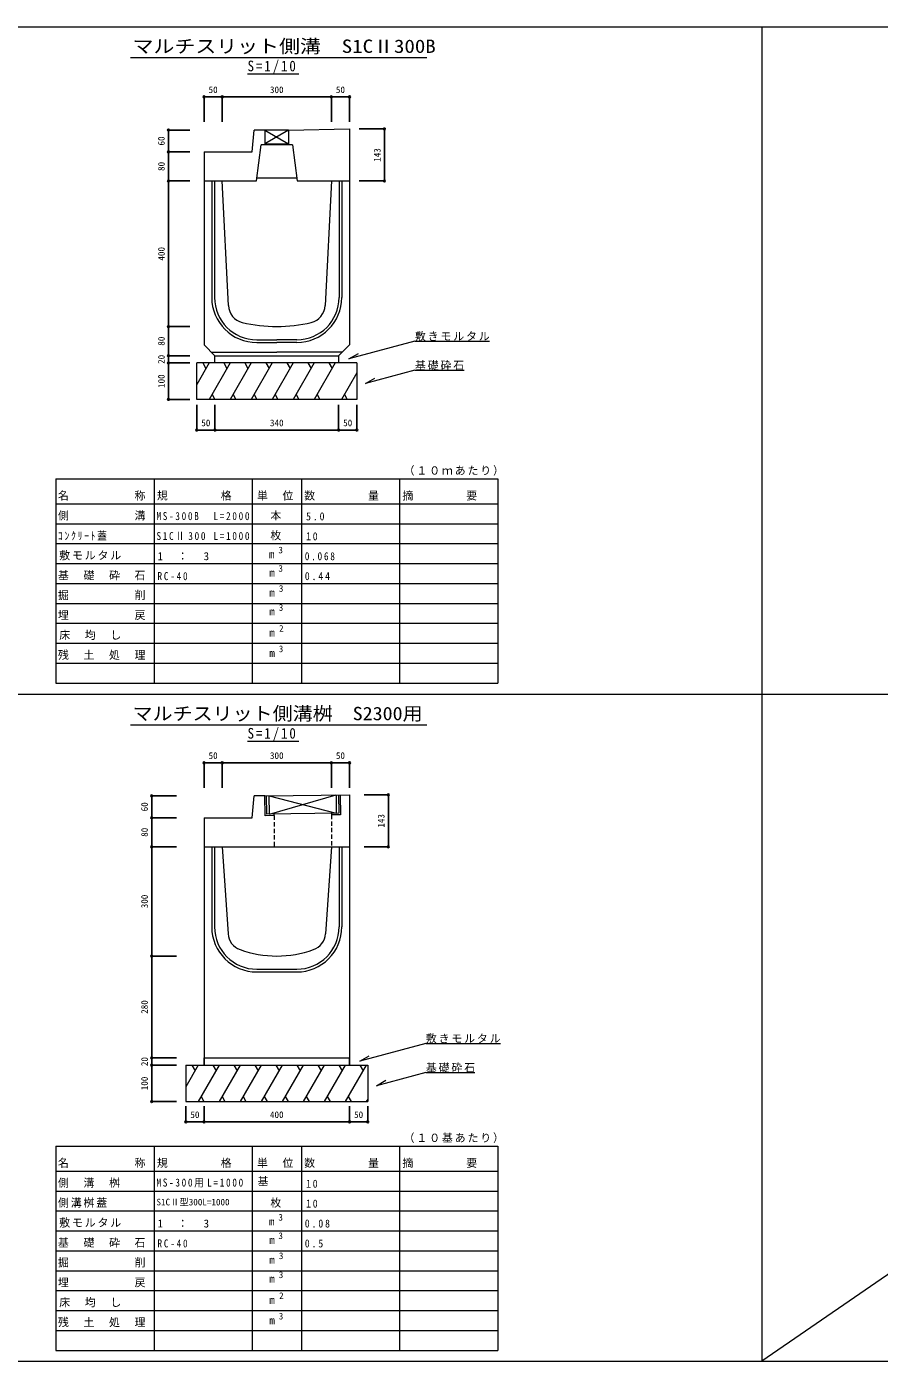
# Model space of a CAD drawing. Units: millimetres at full size, sheet at 1:10. Extents: x -4193 to 3807, y -1822 to 1845.
# Drawn here: x -880 to 1464, y -1822 to 1845 of the extents above; entities that cross this region are included whole.
import ezdxf
from ezdxf.enums import TextEntityAlignment as Align

# ---------------------------------------------------------------- set-up
doc = ezdxf.new("R2010")
doc.units = ezdxf.units.MM
doc.header["$LTSCALE"] = 10
doc.header["$PDMODE"] = 32
doc.header["$PDSIZE"] = 5
doc.linetypes.add('DASHED1', pattern=[1.8, 1.2, -0.6])
doc.layers.add('0-0_通り芯', color=7, linetype='Continuous', lineweight=18)
doc.layers.add('0-1_躯体', color=4, linetype='Continuous')
doc.styles.add('ＭＳ ゴシック', font='')
doc.styles.get('ＭＳ ゴシック').set_extended_font_data('MS Gothic')

msp = doc.modelspace()

# ---------------------------------------------------------------- linework, layer by layer
at = {"layer": '0-0_通り芯', "color": 2}
for p, q in [((-1548.14, 1844.85), (3807.39, 1844.85)), ((-224.41, -322.87), (-225.11, -268.38)), ((-219.96, -318.32), (-220.61, -268.32)), ((-212.96, -318.23), (-213.61, -268.23)), ((-213.61, -268.23), (-28.98, -315.85)), ((-212.96, -318.23), (-29.63, -265.86)), ((-29.63, -265.86), (-28.98, -315.85)), ((-22.63, -265.76), (-21.98, -315.76)), ((-199.41, -322.55), (-224.41, -322.87)), ((-21.98, -315.76), (-219.96, -318.32)), ((-199.41, -322.55), (-199.47, -318.05)), ((-42.48, -316.03), (-42.42, -320.52)), ((-4192.61, -1821.81), (3807.39, -1821.81)), ((-4192.61, -1821.81), (1207.39, -1821.81)), ((-4192.61, -1821.81), (1207.39, -1821.81))]:
    msp.add_line(p, q, dxfattribs=at)
at = {"layer": '0-0_通り芯', "color": 4}
for p, q in [((1140.72, 1844.85), (1140.72, -1821.81)), ((-4192.61, 11.52), (3807.39, 11.52)), ((3807.39, 11.52), (1140.72, -1821.81))]:
    msp.add_line(p, q, dxfattribs=at)
at = {"layer": '0-0_通り芯'}
for p, q in [((-594.44, 1759.85), (219.56, 1759.85)), ((-273.05, 1715.14), (-132.08, 1715.14)), ((187.17, 980.73), (5.66, 932.1)), ((187.17, 980.73), (392.17, 980.73)), ((-378.56, 920.96), (-412.61, 861.98)), ((-412.61, 820.96), (-412.61, 920.96)), ((27.39, 920.96), (-412.61, 920.96)), ((-395.86, 920.96), (-387.21, 905.97)), ((-320.82, 920.96), (-378.56, 820.96)), ((-362.61, 920.96), (-362.61, 940.96)), ((-338.13, 920.96), (-329.48, 905.97)), ((-263.09, 920.96), (-320.82, 820.96)), ((-280.39, 920.96), (-271.74, 905.97)), ((-205.35, 920.96), (-263.09, 820.96)), ((-222.66, 920.96), (-214.01, 905.97)), ((-147.62, 920.96), (-205.35, 820.96)), ((-164.92, 920.96), (-156.27, 905.97)), ((-89.88, 920.96), (-147.62, 820.96)), ((-107.19, 920.96), (-98.54, 905.97)), ((-32.15, 920.96), (-89.88, 820.96)), ((-49.45, 920.96), (-40.8, 905.97)), ((-22.61, 940.96), (-22.61, 920.96)), ((5.66, 932.1), (31.64, 947.1)), ((27.39, 920.96), (27.39, 820.96)), ((27.39, 894.11), (-14.85, 820.96)), ((187.17, 900.93), (322.17, 900.93)), ((27.39, 820.96), (-412.61, 820.96)), ((-370.64, 834.67), (-362.72, 820.96)), ((-312.9, 834.67), (-304.98, 820.96)), ((-255.17, 834.67), (-247.25, 820.96)), ((-197.43, 834.67), (-189.51, 820.96)), ((-139.7, 834.67), (-131.78, 820.96)), ((-81.96, 834.67), (-74.04, 820.96)), ((-6.93, 834.67), (0.99, 820.96)), ((-800.11, 602.4), (414.89, 602.4)), ((-800.11, 602.4), (-800.11, 479.28)), ((-530.11, 602.4), (-530.11, 479.28)), ((-260.11, 602.4), (-260.11, 479.28)), ((-125.11, 602.4), (-125.11, 479.28)), ((144.89, 602.4), (144.89, 479.28)), ((414.89, 602.4), (414.89, 479.28)), ((-800.11, 534), (414.89, 534)), ((-800.11, 479.28), (414.89, 479.28)), ((-800.11, 479.28), (-800.11, 41.52)), ((-530.11, 479.28), (-530.11, 41.52)), ((-260.11, 479.28), (-260.11, 41.52)), ((-125.11, 479.28), (-125.11, 41.52)), ((144.89, 479.28), (144.89, 41.52)), ((414.89, 479.28), (414.89, 41.52)), ((-800.11, 424.56), (414.89, 424.56)), ((-800.11, 369.84), (414.89, 369.84)), ((-800.11, 315.12), (414.89, 315.12)), ((-800.11, 260.4), (414.89, 260.4)), ((-800.11, 205.68), (414.89, 205.68)), ((-800.11, 150.96), (414.89, 150.96)), ((-800.11, 96.24), (414.89, 96.24)), ((-800.11, 41.52), (414.89, 41.52)), ((-714.61, 41.52), (194.39, 41.52)), ((-594.44, -73.48), (219.56, -73.48)), ((-273.05, -118.2), (-132.08, -118.2)), ((217.17, -948.6), (422.17, -948.6)), ((-442.61, -1008.38), (57.39, -1008.38)), ((-408.56, -1008.38), (-442.61, -1067.35)), ((-442.61, -1008.38), (-442.61, -1108.38)), ((-425.86, -1008.38), (-417.21, -1023.36)), ((-350.82, -1008.38), (-408.56, -1108.38)), ((-368.13, -1008.38), (-359.48, -1023.36)), ((-293.09, -1008.38), (-350.82, -1108.38)), ((-310.39, -1008.38), (-301.74, -1023.36)), ((-235.35, -1008.38), (-293.09, -1108.38)), ((-252.66, -1008.38), (-244.01, -1023.36)), ((-177.62, -1008.38), (-235.35, -1108.38)), ((-194.92, -1008.38), (-186.27, -1023.36)), ((-119.88, -1008.38), (-177.62, -1108.38)), ((-137.19, -1008.38), (-128.54, -1023.36)), ((-62.15, -1008.38), (-119.88, -1108.38)), ((-79.45, -1008.38), (-70.8, -1023.36)), ((-4.41, -1008.38), (-62.15, -1108.38)), ((-21.72, -1008.38), (-13.07, -1023.36)), ((53.32, -1008.38), (-4.41, -1108.38)), ((36.02, -1008.38), (44.67, -1023.36)), ((57.39, -1008.38), (57.39, -1108.38)), ((217.17, -1028.4), (81.28, -1064.81)), ((81.28, -1064.81), (107.26, -1049.81)), ((217.17, -1028.4), (352.17, -1028.4)), ((-400.64, -1094.66), (-392.72, -1108.38)), ((-342.9, -1094.66), (-334.98, -1108.38)), ((-285.17, -1094.66), (-277.25, -1108.38)), ((-227.43, -1094.66), (-219.51, -1108.38)), ((-169.7, -1094.66), (-161.78, -1108.38)), ((-111.96, -1094.66), (-104.04, -1108.38)), ((-54.23, -1094.66), (-46.31, -1108.38)), ((3.51, -1094.66), (11.43, -1108.38)), ((-442.61, -1108.38), (57.39, -1108.38)), ((57.39, -1101.33), (53.32, -1108.38)), ((-800.11, -1230.93), (414.89, -1230.93)), ((-800.11, -1230.93), (-800.11, -1354.05)), ((-530.11, -1230.93), (-530.11, -1354.05)), ((-260.11, -1230.93), (-260.11, -1354.05)), ((-125.11, -1230.93), (-125.11, -1354.05)), ((144.89, -1230.93), (144.89, -1354.05)), ((414.89, -1230.93), (414.89, -1354.05)), ((-800.11, -1299.33), (414.89, -1299.33)), ((-800.11, -1354.05), (414.89, -1354.05)), ((-800.11, -1354.05), (-800.11, -1791.81)), ((-530.11, -1354.05), (-530.11, -1791.81)), ((-260.11, -1354.05), (-260.11, -1791.81)), ((-125.11, -1354.05), (-125.11, -1791.81)), ((144.89, -1354.05), (144.89, -1791.81)), ((414.89, -1354.05), (414.89, -1791.81)), ((-800.11, -1408.77), (414.89, -1408.77)), ((-800.11, -1463.49), (414.89, -1463.49)), ((-800.11, -1518.21), (414.89, -1518.21)), ((-800.11, -1572.93), (414.89, -1572.93)), ((-800.11, -1627.65), (414.89, -1627.65)), ((-800.11, -1682.37), (414.89, -1682.37)), ((-800.11, -1737.09), (414.89, -1737.09)), ((-800.11, -1791.81), (414.89, -1791.81)), ((-714.61, -1791.81), (194.39, -1791.81))]:
    msp.add_line(p, q, dxfattribs=at)
at = {"layer": '0-0_通り芯', "color": 3}
for p, q in [((-260.11, 1500.96), (-255.11, 1560.96)), ((-160.11, 1560.96), (-255.11, 1560.96)), ((-225.11, 1560.96), (-160.11, 1522.96)), ((-160.11, 1560.96), (-225.11, 1522.96)), ((-225.11, 1560.96), (-225.11, 1520.66)), ((-160.11, 1560.96), (7.39, 1563.96)), ((-160.11, 1560.96), (-160.11, 1520.66)), ((7.39, 1563.96), (7.39, 1420.96)), ((-248.61, 1420.96), (-235.61, 1520.66)), ((-149.61, 1520.66), (-235.61, 1520.66)), ((-225.11, 1522.96), (-160.11, 1522.96)), ((-149.61, 1520.66), (-136.61, 1420.96)), ((-392.61, 1500.96), (-260.11, 1500.96)), ((-392.61, 1500.96), (-392.61, 1420.96)), ((-392.61, 1420.96), (-392.61, 970.96)), ((-392.61, 1420.96), (-248.61, 1420.96)), ((-371.41, 1420.96), (-371.41, 1100.96)), ((-363.81, 1420.96), (-363.81, 1100.96)), ((-325.49, 1078.43), (-342.61, 1420.96)), ((-247.44, 1429.96), (-137.78, 1429.96)), ((-136.61, 1420.96), (7.39, 1420.96)), ((-42.61, 1420.96), (-59.74, 1078.43)), ((-21.41, 1420.96), (-21.41, 1100.96)), ((-13.81, 1420.96), (-13.81, 1100.96)), ((7.39, 1420.96), (7.39, 970.96)), ((-392.61, 970.96), (-362.61, 940.96)), ((-247.61, 984.76), (-192.61, 984.76)), ((-247.61, 977.16), (-192.61, 977.16)), ((-137.61, 984.76), (-192.61, 984.76)), ((-137.61, 977.16), (-192.61, 977.16)), ((-22.61, 940.96), (7.39, 970.96)), ((-372.61, 950.96), (-192.61, 950.96)), ((-362.61, 940.96), (-22.61, 940.96)), ((-362.61, 940.96), (-22.61, 940.96)), ((-12.61, 950.96), (-192.61, 950.96)), ((-260.11, -328.38), (-255.11, -268.38)), ((-225.11, -268.38), (-255.11, -268.38)), ((-225.11, -268.38), (7.39, -265.38)), ((7.39, -265.38), (7.39, -408.38)), ((-392.61, -328.38), (-392.61, -408.38)), ((-392.61, -328.38), (-260.11, -328.38)), ((-392.61, -408.38), (-392.61, -988.38)), ((-392.61, -408.38), (7.39, -408.38)), ((-371.41, -408.38), (-371.41, -628.38)), ((-363.81, -408.38), (-363.81, -628.38)), ((-342.61, -408.38), (-326.69, -647.11)), ((-42.61, -408.38), (-58.52, -647.11)), ((-21.41, -408.38), (-21.41, -628.38)), ((-13.81, -408.38), (-13.81, -628.38)), ((7.39, -408.38), (7.39, -988.38)), ((-247.61, -744.58), (-137.61, -744.58)), ((-247.61, -752.18), (-137.61, -752.18)), ((-392.61, -988.38), (7.39, -988.38))]:
    msp.add_line(p, q, dxfattribs=at)
at = {"layer": '0-0_通り芯', "color": 3, "linetype": 'DASHED1'}
for p, q in [((-199.41, -322.55), (-199.41, -408.38)), ((-42.42, -320.52), (-42.42, -408.38))]:
    msp.add_line(p, q, dxfattribs=at)
at = {"layer": '0-0_通り芯'}
for points in [[(187.17, 900.93), (51.28, 864.52), (77.26, 879.52)], [(217.17, -948.6), (35.66, -997.24), (61.64, -982.24)]]:
    msp.add_lwpolyline(points, dxfattribs=at)
at = {"layer": '0-0_通り芯', "color": 2}
msp.add_lwpolyline([(-18.13, -265.71), (-17.42, -320.2), (-42.42, -320.52)], dxfattribs=at)
at = {"layer": '0-0_通り芯', "color": 3}
for centre, radius, start, end in [((-247.61, 1100.96), 123.8, 180, 270), ((-247.61, 1100.96), 116.2, 180, 270), ((-137.61, 1100.96), 123.8, 270, 0), ((-137.61, 1100.96), 116.2, 270, 0), ((-275.55, 1080.92), 50, 182.86, 256.29), ((-109.68, 1080.92), 50, 283.71, 357.14), ((-192.61, 1420.96), 400, 256.29, 283.71), ((-247.61, -628.38), 123.8, 180, 270), ((-247.61, -628.38), 116.2, 180, 270), ((-276.8, -643.78), 50, 183.81, 250.32), ((-137.61, -628.38), 116.2, 270, 0), ((-137.61, -628.38), 123.8, 270, 0), ((-108.41, -643.78), 50, 289.68, 356.19), ((-192.61, -408.38), 300, 250.32, 289.68)]:
    msp.add_arc(centre, radius, start, end, dxfattribs=at)
at = {"layer": '0-1_躯体', "color": 7}
for p, q in [((-342.61, 1651.96), (-392.61, 1651.96)), ((-42.61, 1651.96), (-342.61, 1651.96)), ((7.39, 1651.96), (-42.61, 1651.96)), ((-490.25, 1500.96), (-490.25, 1560.96)), ((103.26, 1420.96), (103.26, 1563.96)), ((-490.25, 1420.96), (-490.25, 1500.96)), ((-490.25, 1020.96), (-490.25, 1420.96)), ((-490.25, 940.96), (-490.25, 1020.96)), ((-490.25, 920.96), (-490.25, 940.96)), ((-490.25, 820.96), (-490.25, 920.96)), ((-412.61, 736.67), (-362.61, 736.67)), ((-362.61, 736.67), (-22.61, 736.67)), ((-22.61, 736.67), (27.39, 736.67)), ((-342.61, -177.38), (-392.61, -177.38)), ((-42.61, -177.38), (-342.61, -177.38)), ((7.39, -177.38), (-42.61, -177.38)), ((-536.5, -328.38), (-536.5, -268.38)), ((114.01, -408.38), (114.01, -265.38)), ((-536.5, -408.38), (-536.5, -328.38)), ((-536.5, -408.38), (-536.5, -708.38)), ((-536.5, -708.38), (-536.5, -988.38)), ((-536.5, -988.38), (-536.5, -1008.38)), ((-392.61, -988.38), (-392.61, -1008.38)), ((7.39, -988.38), (7.39, -1008.38)), ((-536.5, -1008.38), (-536.5, -1108.38)), ((-442.61, -1163.94), (-392.61, -1163.94)), ((-392.61, -1163.94), (7.39, -1163.94)), ((7.39, -1163.94), (57.39, -1163.94))]:
    msp.add_line(p, q, dxfattribs=at)
at = {"layer": '0-1_躯体'}
for p, q in [((-392.61, 1651.96), (-392.61, 1583.31)), ((-342.61, 1651.96), (-342.61, 1583.31)), ((-42.61, 1651.96), (-42.61, 1583.31)), ((7.39, 1651.96), (7.39, 1583.31)), ((-490.25, 1560.96), (-431.35, 1560.96)), ((103.26, 1563.96), (33.83, 1563.96)), ((-490.25, 1500.96), (-431.35, 1500.96)), ((-490.25, 1420.96), (-431.35, 1420.96)), ((-490.25, 1420.96), (-431.35, 1420.96)), ((-490.25, 1420.96), (-431.35, 1420.96)), ((-490.25, 1420.96), (-431.35, 1420.96)), ((103.26, 1420.96), (33.83, 1420.96)), ((-490.25, 1020.96), (-431.35, 1020.96)), ((-490.25, 940.96), (-431.35, 940.96)), ((-490.25, 940.96), (-431.35, 940.96)), ((-490.25, 940.96), (-431.35, 940.96)), ((-490.25, 920.96), (-431.35, 920.96)), ((-490.25, 820.96), (-431.35, 820.96)), ((-412.61, 736.67), (-412.61, 805.9)), ((-362.61, 736.67), (-362.61, 805.9)), ((-22.61, 736.67), (-22.61, 805.9)), ((27.39, 736.67), (27.39, 805.9)), ((-392.61, -177.38), (-392.61, -246.02)), ((-342.61, -177.38), (-342.61, -246.02)), ((-42.61, -177.38), (-42.61, -246.02)), ((7.39, -177.38), (7.39, -246.02)), ((-536.5, -268.38), (-468.51, -268.38)), ((114.01, -265.38), (47.14, -265.38)), ((-536.5, -328.38), (-468.51, -328.38)), ((-536.5, -408.38), (-468.51, -408.38)), ((114.01, -408.38), (47.14, -408.38)), ((-536.5, -708.38), (-468.51, -708.38)), ((-536.5, -988.38), (-468.51, -988.38)), ((-536.5, -1008.38), (-468.51, -1008.38)), ((-536.5, -1108.38), (-468.51, -1108.38)), ((-442.61, -1163.94), (-442.61, -1120.58)), ((-392.61, -1163.94), (-392.61, -1120.58)), ((7.39, -1163.94), (7.39, -1120.58)), ((57.39, -1163.94), (57.39, -1120.58))]:
    msp.add_line(p, q, dxfattribs=at)
for p in [(-392.61, 1651.96), (-342.61, 1651.96), (-42.61, 1651.96), (7.39, 1651.96), (-490.25, 1560.96), (103.26, 1563.96), (-490.25, 1500.96), (-490.25, 1420.96), (-490.25, 1420.96), (103.26, 1420.96), (-490.25, 1020.96), (-490.25, 940.96), (-490.25, 920.96), (-490.25, 820.96), (-412.61, 736.67), (-362.61, 736.67), (-22.61, 736.67), (27.39, 736.67), (-392.61, -177.38), (-342.61, -177.38), (-42.61, -177.38), (7.39, -177.38), (-536.5, -268.38), (114.01, -265.38), (-536.5, -328.38), (-536.5, -408.38), (114.01, -408.38), (-536.5, -708.38), (-536.5, -988.38), (-536.5, -1008.38), (-536.5, -1108.38), (-442.61, -1163.94), (-392.61, -1163.94), (7.39, -1163.94), (57.39, -1163.94)]:
    msp.add_point(p, dxfattribs=at)

# ---------------------------------------------------------------- texts
at = {"layer": '0-0_通り芯', "color": 3, "style": 'ＭＳ ゴシック'}
for s, width, p in [('マルチスリット側溝\u3000S1CⅡ300B', 1.15, (-589.03, 1761.88)), ('マルチスリット側溝桝\u3000S2300用', 1.1, (-589.03, -71.45))]:
    msp.add_text(s, height=36.66, dxfattribs=dict(at, width=width)).set_placement(p, align=Align.BOTTOM_LEFT)
at = {"layer": '0-0_通り芯', "color": 4, "style": 'ＭＳ ゴシック'}
for s, p in [('3', (-188.09, 392.46)), ('3', (-188.09, 341.85)), ('3', (-186.92, 286.78)), ('3', (-187.19, 234.53)), ('2', (-186.29, 177)), ('3', (-187.19, 120.91)), ('S1CⅡ型300L=1000', (-523.36, -1399.04)), ('3', (-188.09, -1440.87)), ('3', (-188.09, -1491.49)), ('3', (-186.92, -1546.55)), ('3', (-187.19, -1598.81)), ('2', (-186.29, -1656.33)), ('3', (-187.19, -1712.42))]:
    msp.add_text(s, height=18.33, dxfattribs=at).set_placement(p, align=Align.BOTTOM_LEFT)
at = {"layer": '0-0_通り芯', "style": 'ＭＳ ゴシック'}
for s, p in [('m', (-214.19, 378.1)), ('m', (-213.29, 327.48)), ('m', (-213.29, 272.76)), ('m', (-213.29, 220.78)), ('m', (-213.2, 162.64)), ('m', (-213.02, 106.55)), ('基', (-245.36, -1345.11)), ('m', (-214.19, -1455.24)), ('m', (-213.29, -1505.85)), ('m', (-213.29, -1560.57)), ('m', (-213.29, -1612.56)), ('m', (-213.2, -1670.7)), ('m', (-213.02, -1726.78))]:
    msp.add_text(s, height=21.99, dxfattribs=at).set_placement(p, align=Align.BOTTOM_LEFT)
at = {"layer": '0-0_通り芯', "attachment_point": 7, "style": 'ＭＳ ゴシック'}
for s, insert, char_height in [('\\T1.28;\\W0.9;S=1/10', (-273.05, 1715.14), 29.33), ('\\T1.17;敷きモルタル', (187.17, 980.73), 21.99), ('\\T1.17;基礎砕石', (187.17, 900.93), 21.99), ('\\T1.17;（１０ｍあたり）', (156.14, 611.34), 21.99), ('\\T1.17;名\u3000\u3000\u3000\u3000\u3000称', (-794.11, 542.94), 21.99), ('\\T1.17;規\u3000\u3000\u3000\u3000格', (-522.36, 542.94), 21.99), ('\\T1.17;単\u3000位', (-247.11, 542.94), 21.99), ('\\T1.17;数\u3000\u3000\u3000\u3000量', (-117.36, 542.94), 21.99), ('\\T1.17;摘\u3000\u3000\u3000\u3000要', (152.64, 542.94), 21.99), ('\\T1.17;側\u3000\u3000\u3000\u3000\u3000溝', (-794.11, 488.22), 21.99), ('\\T1.17;\u3000本', (-245.36, 488.22), 21.99), ('\\T1.36;\\W0.85;MS-300B\u3000L=2000', (-523.36, 489.01), 21.99), ('\\T1.38;\\W0.9;5.0', (-112.11, 488.22), 21.99), ('\\T1.33;\\W0.9;ｺﾝｸﾘｰﾄ蓋', (-794.11, 433.5), 21.99), ('\\T1.36;\\W0.85;S1CⅡ300\\~L=1000', (-523.36, 434.29), 21.99), ('\\T1.17;\u3000枚', (-245.36, 433.5), 21.99), ('\\T1.36;\\W0.9;10', (-112.11, 433.5), 21.99), ('\\T1.17;敷モルタル', (-790.61, 378.78), 21.99), ('\\T1.21;1\u3000：\u30003', (-520.61, 378.78), 21.99), ('\\T1.38;\\W0.85;0.068', (-115.61, 378.78), 21.99), ('\\T1.17;基\u3000礎\u3000砕\u3000石', (-794.11, 324.06), 21.99), ('\\T1.38;\\W0.85;RC-40', (-520.61, 324.06), 21.99), ('\\T1.38;\\W0.9;0.44', (-115.61, 324.06), 21.99), ('\\T1.17;掘\u3000\u3000\u3000\u3000\u3000削', (-794.11, 269.34), 21.99), ('\\T1.17;埋\u3000\u3000\u3000\u3000\u3000戻', (-794.11, 214.62), 21.99), ('\\T1.17;床\u3000均\u3000し', (-790.61, 159.9), 21.99), ('\\T1.17;残\u3000土\u3000処\u3000理', (-794.11, 105.18), 21.99), ('\\T1.28;\\W0.9;S=1/10', (-273.05, -118.2), 29.33), ('\\T1.17;敷きモルタル', (217.17, -948.6), 21.99), ('\\T1.17;基礎砕石', (217.17, -1028.4), 21.99), ('\\T1.17;（１０基あたり）', (156.14, -1221.99), 21.99), ('\\T1.17;名\u3000\u3000\u3000\u3000\u3000称', (-794.11, -1290.39), 21.99), ('\\T1.17;規\u3000\u3000\u3000\u3000格', (-522.36, -1290.39), 21.99), ('\\T1.17;単\u3000位', (-247.11, -1290.39), 21.99), ('\\T1.17;数\u3000\u3000\u3000\u3000量', (-117.36, -1290.39), 21.99), ('\\T1.17;摘\u3000\u3000\u3000\u3000要', (152.64, -1290.39), 21.99), ('\\T1.17;側\u3000溝\u3000桝', (-794.11, -1345.11), 21.99), ('\\T1.36;\\W0.85;MS-300用L=1000', (-523.36, -1344.32), 21.99), ('\\T1.36;\\W0.9;10', (-112.11, -1345.11), 21.99), ('\\T1.17;側溝桝蓋', (-794.11, -1399.83), 21.99), ('\\T1.17;\u3000枚', (-245.36, -1399.83), 21.99), ('\\T1.36;\\W0.9;10', (-112.11, -1399.83), 21.99), ('\\T1.17;敷モルタル', (-790.61, -1454.55), 21.99), ('\\T1.21;1\u3000：\u30003', (-520.61, -1454.55), 21.99), ('\\T1.38;\\W0.9;0.08', (-115.61, -1454.55), 21.99), ('\\T1.17;基\u3000礎\u3000砕\u3000石', (-794.11, -1509.27), 21.99), ('\\T1.38;\\W0.85;RC-40', (-520.61, -1509.27), 21.99), ('\\T1.38;\\W0.9;0.5', (-115.61, -1509.27), 21.99), ('\\T1.17;掘\u3000\u3000\u3000\u3000\u3000削', (-794.11, -1563.99), 21.99), ('\\T1.17;埋\u3000\u3000\u3000\u3000\u3000戻', (-794.11, -1618.71), 21.99), ('\\T1.17;床\u3000均\u3000し', (-790.61, -1673.43), 21.99), ('\\T1.17;残\u3000土\u3000処\u3000理', (-794.11, -1728.15), 21.99)]:
    msp.add_mtext(s, dxfattribs=dict(at, insert=insert, char_height=char_height))
at = {"layer": '0-1_躯体', "style": 'ＭＳ ゴシック'}
for s, p in [('50', (-380.11, 1656.96)), ('300', (-211.36, 1656.96)), ('50', (-30.11, 1656.96)), ('50', (-400.11, 741.67)), ('340', (-211.36, 741.67)), ('50', (-10.11, 741.67)), ('50', (-380.11, -172.38)), ('300', (-211.36, -172.38)), ('50', (-30.11, -172.38)), ('50', (-430.11, -1158.94)), ('400', (-211.36, -1158.94)), ('50', (19.89, -1158.94))]:
    msp.add_text(s, height=18.33, dxfattribs=at).set_placement(p, align=Align.BOTTOM_LEFT)
for s, p in [('60', (-495.25, 1518.46)), ('143', (98.26, 1473.71)), ('80', (-495.25, 1448.46)), ('400', (-495.25, 1202.21)), ('80', (-495.25, 968.46)), ('20', (-495.25, 918.46)), ('100', (-495.25, 852.21)), ('60', (-541.5, -310.88)), ('143', (109.01, -355.63)), ('80', (-541.5, -380.88)), ('300', (-541.5, -577.13)), ('280', (-541.5, -867.13)), ('20', (-541.5, -1010.88)), ('100', (-541.5, -1077.13))]:
    msp.add_text(s, height=18.33, rotation=90, dxfattribs=at).set_placement(p, align=Align.BOTTOM_LEFT)

doc.saveas('drawing.dxf')
